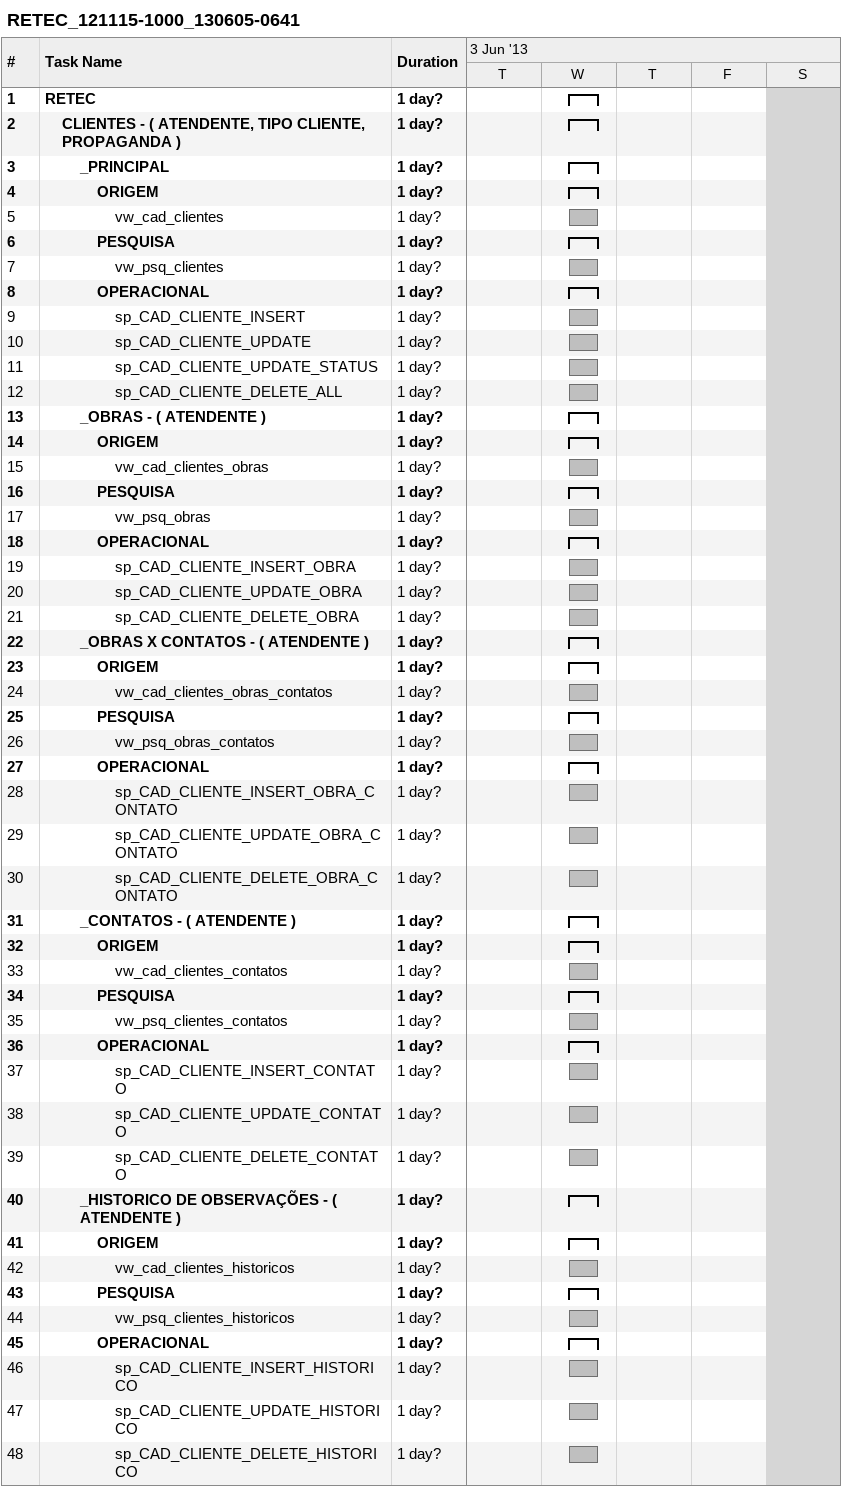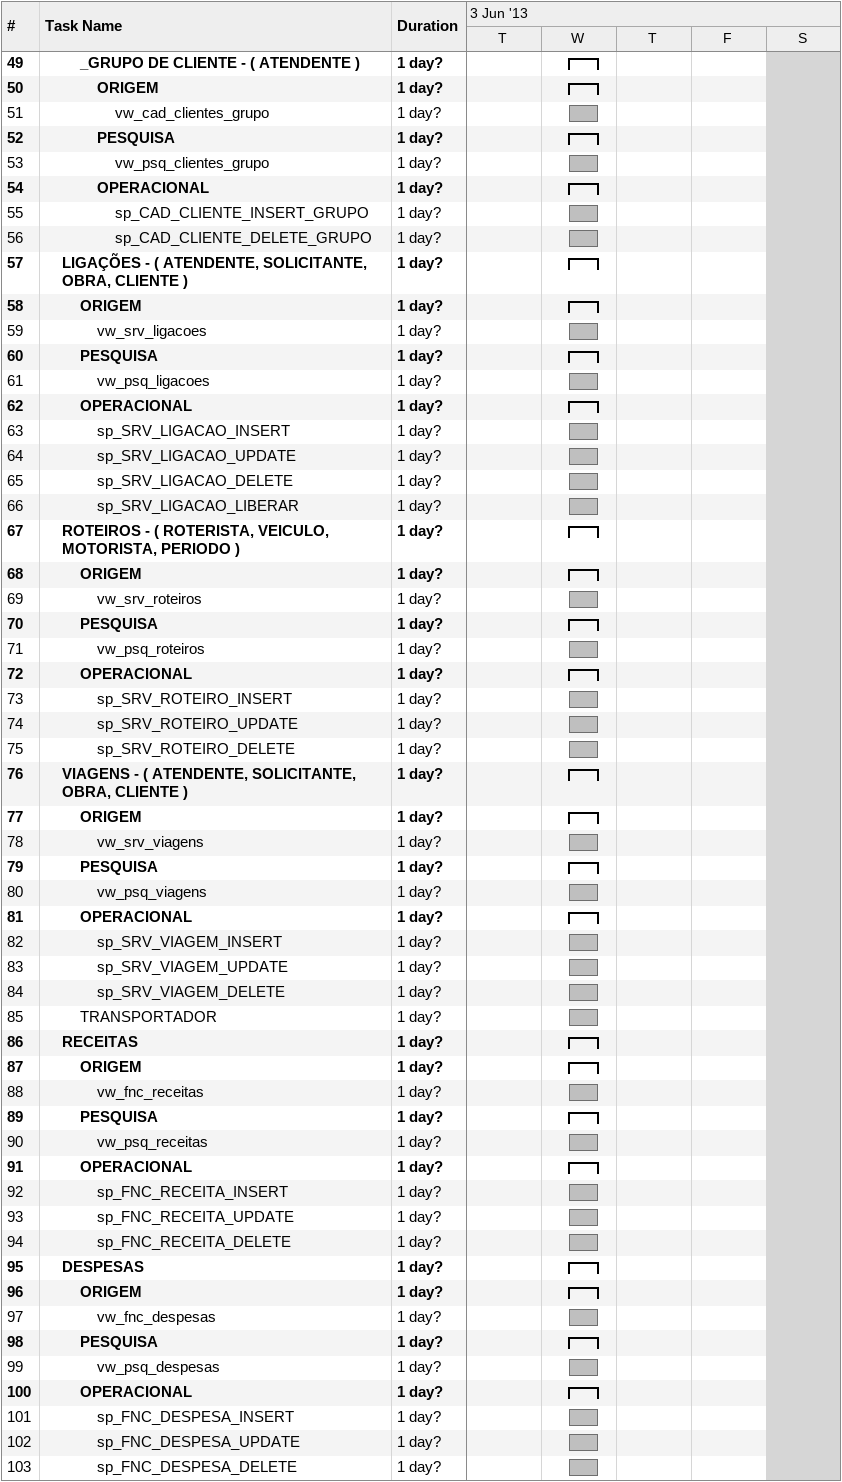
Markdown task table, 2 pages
RETEC_121115-1000_130605-0641

| ID | Level | Task | Duration | Start | Finish |
|---|---|---|---|---|---|
| 1 | 1 | **RETEC** | 1d? | 2013-06-05 | 2013-06-05 |
| 2 | 2 | **CLIENTES - ( ATENDENTE, TIPO CLIENTE, PROPAGANDA )** | 1d? | 2013-06-05 | 2013-06-05 |
| 3 | 3 | **_PRINCIPAL** | 1d? | 2013-06-05 | 2013-06-05 |
| 4 | 4 | **ORIGEM** | 1d? | 2013-06-05 | 2013-06-05 |
| 5 | 5 | vw_cad_clientes | 1d? | 2013-06-05 | 2013-06-05 |
| 6 | 4 | **PESQUISA** | 1d? | 2013-06-05 | 2013-06-05 |
| 7 | 5 | vw_psq_clientes | 1d? | 2013-06-05 | 2013-06-05 |
| 8 | 4 | **OPERACIONAL** | 1d? | 2013-06-05 | 2013-06-05 |
| 9 | 5 | sp_CAD_CLIENTE_INSERT | 1d? | 2013-06-05 | 2013-06-05 |
| 10 | 5 | sp_CAD_CLIENTE_UPDATE | 1d? | 2013-06-05 | 2013-06-05 |
| 11 | 5 | sp_CAD_CLIENTE_UPDATE_STATUS | 1d? | 2013-06-05 | 2013-06-05 |
| 12 | 5 | sp_CAD_CLIENTE_DELETE_ALL | 1d? | 2013-06-05 | 2013-06-05 |
| 13 | 3 | **_OBRAS - ( ATENDENTE )** | 1d? | 2013-06-05 | 2013-06-05 |
| 14 | 4 | **ORIGEM** | 1d? | 2013-06-05 | 2013-06-05 |
| 15 | 5 | vw_cad_clientes_obras | 1d? | 2013-06-05 | 2013-06-05 |
| 16 | 4 | **PESQUISA** | 1d? | 2013-06-05 | 2013-06-05 |
| 17 | 5 | vw_psq_obras | 1d? | 2013-06-05 | 2013-06-05 |
| 18 | 4 | **OPERACIONAL** | 1d? | 2013-06-05 | 2013-06-05 |
| 19 | 5 | sp_CAD_CLIENTE_INSERT_OBRA | 1d? | 2013-06-05 | 2013-06-05 |
| 20 | 5 | sp_CAD_CLIENTE_UPDATE_OBRA | 1d? | 2013-06-05 | 2013-06-05 |
| 21 | 5 | sp_CAD_CLIENTE_DELETE_OBRA | 1d? | 2013-06-05 | 2013-06-05 |
| 22 | 3 | **_OBRAS X CONTATOS - ( ATENDENTE )** | 1d? | 2013-06-05 | 2013-06-05 |
| 23 | 4 | **ORIGEM** | 1d? | 2013-06-05 | 2013-06-05 |
| 24 | 5 | vw_cad_clientes_obras_contatos | 1d? | 2013-06-05 | 2013-06-05 |
| 25 | 4 | **PESQUISA** | 1d? | 2013-06-05 | 2013-06-05 |
| 26 | 5 | vw_psq_obras_contatos | 1d? | 2013-06-05 | 2013-06-05 |
| 27 | 4 | **OPERACIONAL** | 1d? | 2013-06-05 | 2013-06-05 |
| 28 | 5 | sp_CAD_CLIENTE_INSERT_OBRA_CONTATO | 1d? | 2013-06-05 | 2013-06-05 |
| 29 | 5 | sp_CAD_CLIENTE_UPDATE_OBRA_CONTATO | 1d? | 2013-06-05 | 2013-06-05 |
| 30 | 5 | sp_CAD_CLIENTE_DELETE_OBRA_CONTATO | 1d? | 2013-06-05 | 2013-06-05 |
| 31 | 3 | **_CONTATOS - ( ATENDENTE )** | 1d? | 2013-06-05 | 2013-06-05 |
| 32 | 4 | **ORIGEM** | 1d? | 2013-06-05 | 2013-06-05 |
| 33 | 5 | vw_cad_clientes_contatos | 1d? | 2013-06-05 | 2013-06-05 |
| 34 | 4 | **PESQUISA** | 1d? | 2013-06-05 | 2013-06-05 |
| 35 | 5 | vw_psq_clientes_contatos | 1d? | 2013-06-05 | 2013-06-05 |
| 36 | 4 | **OPERACIONAL** | 1d? | 2013-06-05 | 2013-06-05 |
| 37 | 5 | sp_CAD_CLIENTE_INSERT_CONTATO | 1d? | 2013-06-05 | 2013-06-05 |
| 38 | 5 | sp_CAD_CLIENTE_UPDATE_CONTATO | 1d? | 2013-06-05 | 2013-06-05 |
| 39 | 5 | sp_CAD_CLIENTE_DELETE_CONTATO | 1d? | 2013-06-05 | 2013-06-05 |
| 40 | 3 | **_HISTORICO DE OBSERVAÇÕES - ( ATENDENTE )** | 1d? | 2013-06-05 | 2013-06-05 |
| 41 | 4 | **ORIGEM** | 1d? | 2013-06-05 | 2013-06-05 |
| 42 | 5 | vw_cad_clientes_historicos | 1d? | 2013-06-05 | 2013-06-05 |
| 43 | 4 | **PESQUISA** | 1d? | 2013-06-05 | 2013-06-05 |
| 44 | 5 | vw_psq_clientes_historicos | 1d? | 2013-06-05 | 2013-06-05 |
| 45 | 4 | **OPERACIONAL** | 1d? | 2013-06-05 | 2013-06-05 |
| 46 | 5 | sp_CAD_CLIENTE_INSERT_HISTORICO | 1d? | 2013-06-05 | 2013-06-05 |
| 47 | 5 | sp_CAD_CLIENTE_UPDATE_HISTORICO | 1d? | 2013-06-05 | 2013-06-05 |
| 48 | 5 | sp_CAD_CLIENTE_DELETE_HISTORICO | 1d? | 2013-06-05 | 2013-06-05 |
| 49 | 3 | **_GRUPO DE CLIENTE - ( ATENDENTE )** | 1d? | 2013-06-05 | 2013-06-05 |
| 50 | 4 | **ORIGEM** | 1d? | 2013-06-05 | 2013-06-05 |
| 51 | 5 | vw_cad_clientes_grupo | 1d? | 2013-06-05 | 2013-06-05 |
| 52 | 4 | **PESQUISA** | 1d? | 2013-06-05 | 2013-06-05 |
| 53 | 5 | vw_psq_clientes_grupo | 1d? | 2013-06-05 | 2013-06-05 |
| 54 | 4 | **OPERACIONAL** | 1d? | 2013-06-05 | 2013-06-05 |
| 55 | 5 | sp_CAD_CLIENTE_INSERT_GRUPO | 1d? | 2013-06-05 | 2013-06-05 |
| 56 | 5 | sp_CAD_CLIENTE_DELETE_GRUPO | 1d? | 2013-06-05 | 2013-06-05 |
| 57 | 2 | **LIGAÇÕES - ( ATENDENTE, SOLICITANTE, OBRA, CLIENTE )** | 1d? | 2013-06-05 | 2013-06-05 |
| 58 | 3 | **ORIGEM** | 1d? | 2013-06-05 | 2013-06-05 |
| 59 | 4 | vw_srv_ligacoes | 1d? | 2013-06-05 | 2013-06-05 |
| 60 | 3 | **PESQUISA** | 1d? | 2013-06-05 | 2013-06-05 |
| 61 | 4 | vw_psq_ligacoes | 1d? | 2013-06-05 | 2013-06-05 |
| 62 | 3 | **OPERACIONAL** | 1d? | 2013-06-05 | 2013-06-05 |
| 63 | 4 | sp_SRV_LIGACAO_INSERT | 1d? | 2013-06-05 | 2013-06-05 |
| 64 | 4 | sp_SRV_LIGACAO_UPDATE | 1d? | 2013-06-05 | 2013-06-05 |
| 65 | 4 | sp_SRV_LIGACAO_DELETE | 1d? | 2013-06-05 | 2013-06-05 |
| 66 | 4 | sp_SRV_LIGACAO_LIBERAR | 1d? | 2013-06-05 | 2013-06-05 |
| 67 | 2 | **ROTEIROS - ( ROTERISTA, VEICULO, MOTORISTA, PERIODO )** | 1d? | 2013-06-05 | 2013-06-05 |
| 68 | 3 | **ORIGEM** | 1d? | 2013-06-05 | 2013-06-05 |
| 69 | 4 | vw_srv_roteiros | 1d? | 2013-06-05 | 2013-06-05 |
| 70 | 3 | **PESQUISA** | 1d? | 2013-06-05 | 2013-06-05 |
| 71 | 4 | vw_psq_roteiros | 1d? | 2013-06-05 | 2013-06-05 |
| 72 | 3 | **OPERACIONAL** | 1d? | 2013-06-05 | 2013-06-05 |
| 73 | 4 | sp_SRV_ROTEIRO_INSERT | 1d? | 2013-06-05 | 2013-06-05 |
| 74 | 4 | sp_SRV_ROTEIRO_UPDATE | 1d? | 2013-06-05 | 2013-06-05 |
| 75 | 4 | sp_SRV_ROTEIRO_DELETE | 1d? | 2013-06-05 | 2013-06-05 |
| 76 | 2 | **VIAGENS - ( ATENDENTE, SOLICITANTE, OBRA, CLIENTE )** | 1d? | 2013-06-05 | 2013-06-05 |
| 77 | 3 | **ORIGEM** | 1d? | 2013-06-05 | 2013-06-05 |
| 78 | 4 | vw_srv_viagens | 1d? | 2013-06-05 | 2013-06-05 |
| 79 | 3 | **PESQUISA** | 1d? | 2013-06-05 | 2013-06-05 |
| 80 | 4 | vw_psq_viagens | 1d? | 2013-06-05 | 2013-06-05 |
| 81 | 3 | **OPERACIONAL** | 1d? | 2013-06-05 | 2013-06-05 |
| 82 | 4 | sp_SRV_VIAGEM_INSERT | 1d? | 2013-06-05 | 2013-06-05 |
| 83 | 4 | sp_SRV_VIAGEM_UPDATE | 1d? | 2013-06-05 | 2013-06-05 |
| 84 | 4 | sp_SRV_VIAGEM_DELETE | 1d? | 2013-06-05 | 2013-06-05 |
| 85 | 3 | TRANSPORTADOR | 1d? | 2013-06-05 | 2013-06-05 |
| 86 | 2 | **RECEITAS** | 1d? | 2013-06-05 | 2013-06-05 |
| 87 | 3 | **ORIGEM** | 1d? | 2013-06-05 | 2013-06-05 |
| 88 | 4 | vw_fnc_receitas | 1d? | 2013-06-05 | 2013-06-05 |
| 89 | 3 | **PESQUISA** | 1d? | 2013-06-05 | 2013-06-05 |
| 90 | 4 | vw_psq_receitas | 1d? | 2013-06-05 | 2013-06-05 |
| 91 | 3 | **OPERACIONAL** | 1d? | 2013-06-05 | 2013-06-05 |
| 92 | 4 | sp_FNC_RECEITA_INSERT | 1d? | 2013-06-05 | 2013-06-05 |
| 93 | 4 | sp_FNC_RECEITA_UPDATE | 1d? | 2013-06-05 | 2013-06-05 |
| 94 | 4 | sp_FNC_RECEITA_DELETE | 1d? | 2013-06-05 | 2013-06-05 |
| 95 | 2 | **DESPESAS** | 1d? | 2013-06-05 | 2013-06-05 |
| 96 | 3 | **ORIGEM** | 1d? | 2013-06-05 | 2013-06-05 |
| 97 | 4 | vw_fnc_despesas | 1d? | 2013-06-05 | 2013-06-05 |
| 98 | 3 | **PESQUISA** | 1d? | 2013-06-05 | 2013-06-05 |
| 99 | 4 | vw_psq_despesas | 1d? | 2013-06-05 | 2013-06-05 |
| 100 | 3 | **OPERACIONAL** | 1d? | 2013-06-05 | 2013-06-05 |
| 101 | 4 | sp_FNC_DESPESA_INSERT | 1d? | 2013-06-05 | 2013-06-05 |
| 102 | 4 | sp_FNC_DESPESA_UPDATE | 1d? | 2013-06-05 | 2013-06-05 |
| 103 | 4 | sp_FNC_DESPESA_DELETE | 1d? | 2013-06-05 | 2013-06-05 |
